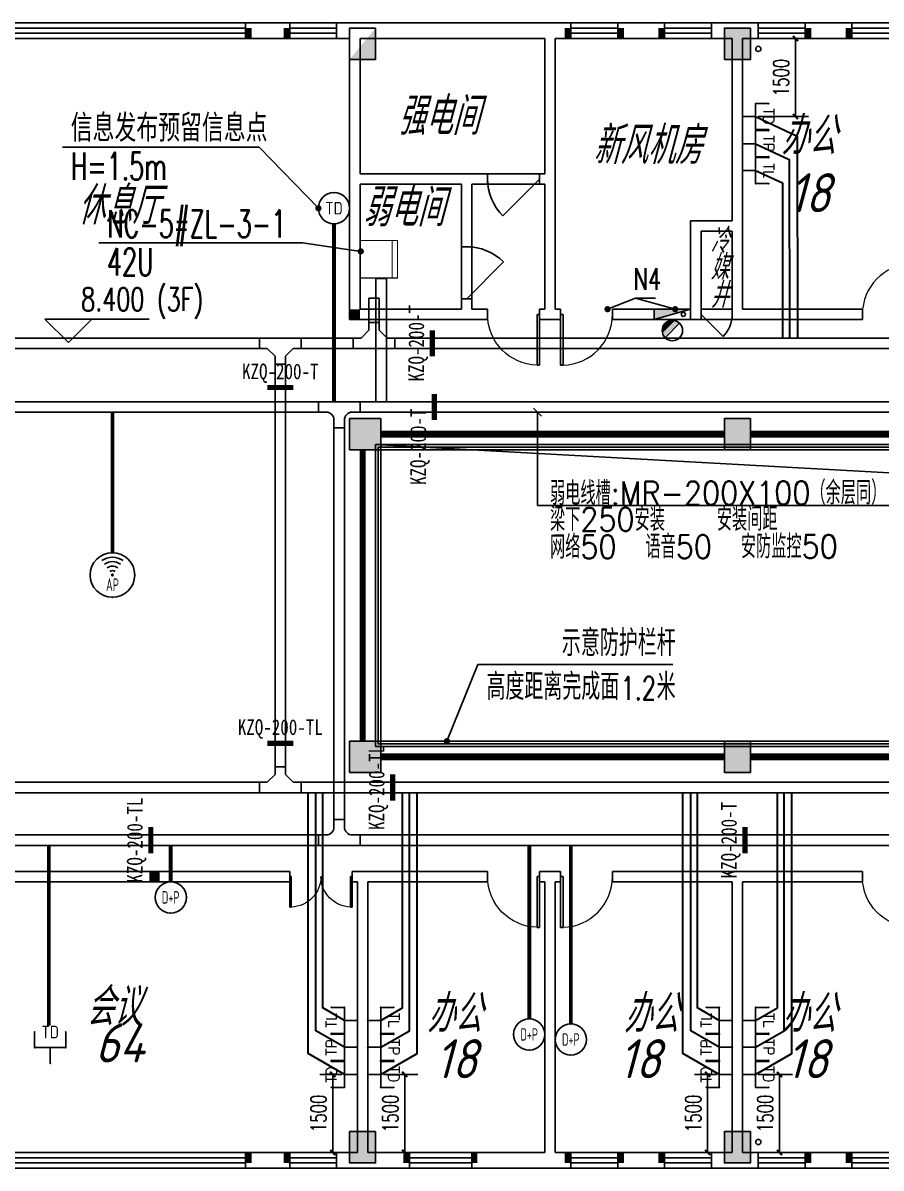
# Model space of a CAD drawing. Extents: x 1398449 to 2142961, y 256969 to 1032940.
# Drawn here: x 1586465 to 1602950, y 576258 to 598258 of the extents above; entities that cross this region are included whole.
import ezdxf
from ezdxf.enums import TextEntityAlignment as Align

# ---------------------------------------------------------------- set-up
doc = ezdxf.new("R2010")
doc.units = 0
doc.header["$LTSCALE"] = 1500
doc.header["$PDSIZE"] = 50
doc.linetypes.add('DASH', pattern=[0.35, 0.25, -0.1])
for name, color, linetype in [('1-建筑底图', 8, 'Continuous'), ('CABLETRAY_PDS', 6, 'Continuous'), ('DIM-箱柜', 3, 'Continuous'), ('DIM-通讯', 3, 'Continuous'), ('EQUIP-箱柜', 3, 'Continuous'), ('EQUIP-通讯', 3, 'Continuous'), ('P-PROT-FIRH', 1, 'Continuous'), ('TEL_DIM', 3, 'Continuous'), ('WIRE-综合布线', 5, 'Continuous'), ('光纤点位', 3, 'Continuous'), ('内网桥架', 1, 'Continuous'), ('抗震支吊架', 2, 'Continuous'), ('构造柱', 6, 'Continuous'), ('水', 5, 'Continuous'), ('电-标注', 1, 'Continuous'), ('红机电话', 3, 'Continuous'), ('结构柱子', 253, 'Continuous'), ('蓝机电话', 3, 'Continuous')]:
    doc.layers.add(name, color=color, linetype=linetype)
doc.layers.add('内网线路', color=1, linetype='Continuous', lineweight=30)
doc.styles.add('_TCH_DIM', font='SIMPLEX', dxfattribs={"bigfont": 'GBCBIG'})
doc.styles.add('_TCH_DIM_T3', font='SIMPLEX', dxfattribs={"width": 0.705882, "bigfont": 'GBCBIG'})
doc.styles.add('_TEL_ATTDEF', font='GBENOR', dxfattribs={"width": 0.8, "height": 3, "bigfont": 'GBCBIG'})
doc.styles.add('_TEL_DIM', font='SIMPLEX', dxfattribs={"width": 0.8, "height": 3.5, "bigfont": 'HZTXT'})
doc.styles.add('A_DIM', font='simplex.shx', dxfattribs={"width": 0.7, "bigfont": 'gbcbig.shx'})
doc.styles.add('JD', font='simplex.shx', dxfattribs={"width": 0.9, "bigfont": 'gbcbig.shx'})
doc.styles.add('kzcad', font='', dxfattribs={"width": 0.8})
doc.styles.get("Standard").update_dxf_attribs({"font": 'gbeitc.shx', "bigfont": 'gbcbig.shx'})
doc.styles.get('kzcad').set_extended_font_data('SimSun')
doc.linetypes.add('JIEDI', pattern='A,1.25,-0.25,0.25,-0.25,0.625,["/",Standard,S=0.6,R=0,X=0,Y=-0.3],0.625,-0.25,0.25,-0.25', length=4)
doc.dimstyles.new('_TCH_ARCH&&100', dxfattribs={"dimtxt": 297.5, "dimasz": 100, "dimexe": 250, "dimexo": 300, "dimgap": 126.25, "dimtad": 1, "dimdec": 0, "dimzin": 0, "dimdsep": 46, "dimtxsty": '_TCH_DIM_T3', "dimblk": 'ARCHTICK', "dimcen": 0.09, "dimclrt": 7, "dimazin": 2, "dimtfac": 1, "dimtdec": 0, "dimtix": 1, "dimtmove": 2, "dimatfit": 3, "dimfxl": 1, "dimtolj": 1, "dimtzin": 0, "dimarcsym": 0})

# ---------------------------------------------------------------- blocks, each defined once
blk = doc.blocks.new('gfhtyhtyhrer')
at = {"layer": '构造柱', "color": 0}
for points in [[(-350239, 1373678), (-350239, 1373478), (-350359, 1373678), (-350359, 1373478)], [(-349509, 1373678), (-349509, 1373478), (-349629, 1373678), (-349629, 1373478)], [(-344109, 1373678), (-344109, 1373478), (-344229, 1373678), (-344229, 1373478)], [(-343089, 1373678), (-343089, 1373478), (-343209, 1373678), (-343209, 1373478)], [(-342309, 1373678), (-342309, 1373478), (-342429, 1373678), (-342429, 1373478)], [(-339489, 1373678), (-339489, 1373478), (-339609, 1373678), (-339609, 1373478)], [(-338709, 1373678), (-338709, 1373478), (-338829, 1373678), (-338829, 1373478)], [(-348159, 1368278), (-348159, 1368078), (-348359, 1368278), (-348359, 1368078)], [(-352209, 1357478), (-352209, 1357278), (-352009, 1357478), (-352009, 1357278)], [(-350239, 1352078), (-350239, 1351878), (-350359, 1352078), (-350359, 1351878)], [(-349509, 1352078), (-349509, 1351878), (-349629, 1352078), (-349629, 1351878)], [(-347209, 1352078), (-347209, 1351878), (-347329, 1352078), (-347329, 1351878)], [(-345909, 1352078), (-345909, 1351878), (-346029, 1352078), (-346029, 1351878)], [(-344109, 1352078), (-344109, 1351878), (-344229, 1352078), (-344229, 1351878)], [(-343089, 1352078), (-343089, 1351878), (-343209, 1352078), (-343209, 1351878)], [(-342309, 1352078), (-342309, 1351878), (-342429, 1352078), (-342429, 1351878)], [(-339489, 1352078), (-339489, 1351878), (-339609, 1352078), (-339609, 1351878)], [(-338709, 1352078), (-338709, 1351878), (-338829, 1352078), (-338829, 1351878)]]:
    blk.add_solid(points, dxfattribs=at)
blk = doc.blocks.new('$TwtSys$00000483')
blk.add_line((-93, 93, 0), (93, -93, 0))
blk.add_circle((0, 0, 0), 131)
at = {"color": 0}
for points in [[(34, -127, 0), (-127, 34, 0), (93, -93, 0), (-93, 93, 0)], [(-34, -127, 0), (-127, -34, 0), (34, -127, 0), (-127, 34, 0)], [(-93, -93, 0), (-93, -93, 0), (-34, -127, 0), (-127, -34, 0)]]:
    blk.add_solid(points, dxfattribs=at)
at = {"flags": 9}
blk.add_attdef('A', (0, 0, 0), '', height=0.00524, dxfattribs=at)
blk = doc.blocks.new('A$C72020647')
at = {"layer": 'P-PROT-FIRH'}
blk.add_hatch(color=256, dxfattribs=at).paths.add_polyline_path([(0, 0), (700, 200), (700, 0)])
for p, q in [((700, 200), (0, 200)), ((0, 0), (0, 200)), ((0, 0), (700, 200)), ((0, 0), (700, 0)), ((700, 0), (700, 200))]:
    blk.add_line(p, q, dxfattribs=at)
blk.add_circle((140, 100), 40, dxfattribs=at)
at = {"layer": 'P-PROT-FIRH', "xscale": 1.5, "yscale": 1.5, "zscale": 1.5, "rotation": 90.00000000000001}
blk.add_blockref('$TwtSys$00000483', (350, 410), dxfattribs=at)
blk = doc.blocks.new('A$C16D95650')
at = {"layer": '结构柱子'}
h = blk.add_hatch(color=6, dxfattribs=at)
h.dxf.hatch_style = 1
h.paths.add_polyline_path([(74250, 35900), (74250, 36500), (73750, 35900)])
h = blk.add_hatch(color=6, dxfattribs=at)
h.dxf.hatch_style = 1
h.paths.add_polyline_path([(81450, 36500), (80950, 36500), (80950, 35900), (81450, 35900)])
h = blk.add_hatch(color=6, dxfattribs=at)
h.dxf.hatch_style = 1
h.paths.add_polyline_path([(73750, 29000), (73750, 28400), (74350, 29000)])
h = blk.add_hatch(color=6, dxfattribs=at)
h.dxf.hatch_style = 1
h.paths.add_polyline_path([(81450, 29000), (80950, 29000), (80950, 28400), (81450, 28400)])
h = blk.add_hatch(color=6, dxfattribs=at)
h.dxf.hatch_style = 1
h.paths.add_polyline_path([(73750, 22800), (73750, 22200), (74350, 22200), (74350, 22800)])
h = blk.add_hatch(color=6, dxfattribs=at)
h.dxf.hatch_style = 1
h.paths.add_polyline_path([(80950, 22800), (80950, 22200), (81450, 22200), (81450, 22800)])
h = blk.add_hatch(color=6, dxfattribs=at)
h.dxf.hatch_style = 1
h.paths.add_polyline_path([(74250, 15300), (73750, 15300), (73750, 14700), (74250, 14700)])
h = blk.add_hatch(color=6, dxfattribs=at)
h.dxf.hatch_style = 1
h.paths.add_polyline_path([(81450, 14700), (81450, 15300), (80950, 15300), (80950, 14700)])
at = {"layer": '结构柱子', "color": 6}
for points in [[(74250, 36500), (73750, 36500), (73750, 35900), (74250, 35900)], [(81450, 36500), (80950, 36500), (80950, 35900), (81450, 35900)], [(74350, 29000), (73750, 29000), (73750, 28400), (74350, 28400)], [(81450, 29000), (80950, 29000), (80950, 28400), (81450, 28400)], [(74350, 22800), (73750, 22800), (73750, 22200), (74350, 22200)], [(81450, 22800), (80950, 22800), (80950, 22200), (81450, 22200)], [(74250, 15300), (73750, 15300), (73750, 14700), (74250, 14700)], [(81450, 15300), (80950, 15300), (80950, 14700), (81450, 14700)]]:
    blk.add_lwpolyline(points, close=True, dxfattribs=at)
blk = doc.blocks.new('shui1')
at = {"layer": '水'}
for centre in [(531642, 185838), (531642, 164838)]:
    blk.add_circle(centre, 50, dxfattribs=at)
blk = doc.blocks.new('$DorLib2D$00000114')
at = {"color": 0}
blk.add_line((0.5, 0), (-0.207, 0.707), dxfattribs=at)
blk.add_arc((0.5, 0), 1, 135, 180, dxfattribs=at)
blk = doc.blocks.new('$DorLib2D$00000213')
at = {"color": 0, "linetype": 'DASH', "const_width": 0.02}
blk.add_lwpolyline([(0.5, 0), (-0.5, 0)], dxfattribs=at)
blk = doc.blocks.new('$DorLib2D$00000001')
for p, q in [((0.45, 0.975), (0.5, 0.975)), ((0.45, 0), (0.45, 0.975)), ((0.5, 0), (0.5, 0.975)), ((0.5, 0), (0.45, 0))]:
    blk.add_line(p, q)
at = {"lineweight": 13}
blk.add_arc((0.475, 0), 0.975, 91.4693, 180, dxfattribs=at)
blk = doc.blocks.new('$TCHSYS$WIN2D')
for p, q in [((-0.5, 0.5), (0.5, 0.5)), ((-0.5, 0.5), (-0.5, -0.5)), ((0.5, 0.5), (0.5, -0.5)), ((0.5, 0.1667), (-0.5, 0.1667)), ((0.5, -0.1667), (-0.5, -0.1667)), ((-0.5, -0.5), (0.5, -0.5))]:
    blk.add_line(p, q)
blk = doc.blocks.new('$DorLib2D$00000002')
for p, q in [((-0.5, 0), (-0.5, 0.4875)), ((-0.475, 0.4875), (-0.5, 0.4875)), ((-0.475, 0), (-0.475, 0.4875)), ((0.475, 0), (0.475, 0.4875)), ((0.475, 0.4875), (0.5, 0.4875)), ((0.5, 0), (0.5, 0.4875)), ((-0.5, 0), (-0.475, 0)), ((0.5, 0), (0.475, 0))]:
    blk.add_line(p, q)
at = {"lineweight": 13}
for centre, start, end in [((-0.4875, 0), 0, 88.53072), ((0.4875, 0), 91.46928, 180)]:
    blk.add_arc(centre, 0.4875, start, end, dxfattribs=at)
blk = doc.blocks.new('1-三层建筑底图')
at = {"layer": '1-建筑底图'}
blk.add_hatch(color=256, dxfattribs=at).paths.add_polyline_path([(74250, 28400), (74250, 29000), (73650, 29000), (73650, 28400)])
for p, q in [((72500, 36600), (71650, 36600)), ((71650, 36600), (71650, 36300)), ((72500, 36300), (72500, 36600)), ((73750, 36600), (73400, 36600)), ((73400, 36600), (73400, 36300)), ((77500, 36600), (73750, 36600)), ((77900, 36600), (77500, 36600)), ((77900, 36300), (77900, 36600)), ((79700, 36600), (78800, 36600)), ((78800, 36600), (78800, 36300)), ((79700, 36300), (79700, 36600)), ((81100, 36600), (80600, 36600)), ((80600, 36600), (80600, 36300)), ((81500, 36600), (81100, 36600)), ((81500, 36300), (81500, 36600)), ((83300, 36600), (82400, 36600)), ((82400, 36600), (82400, 36300)), ((83300, 36300), (83300, 36600)), ((71650, 36300), (72500, 36300)), ((73400, 36300), (73650, 36300)), ((73650, 36300), (73650, 33600)), ((73850, 36300), (73850, 33700)), ((77400, 36300), (73850, 36300)), ((77400, 33700), (77400, 36300)), ((77600, 33600), (77600, 36300)), ((77600, 36300), (77900, 36300)), ((78800, 36300), (79700, 36300)), ((80600, 36300), (81000, 36300)), ((81000, 32800), (81000, 36300)), ((81200, 32700), (81200, 36300)), ((81200, 36300), (81500, 36300)), ((82400, 36300), (83300, 36300)), ((73850, 33700), (75900, 33700)), ((76300, 33700), (75900, 33700)), ((76300, 33700), (77300, 33700)), ((76300, 33500), (76300, 33700)), ((77400, 33700), (77300, 33700)), ((77300, 33700), (77300, 33500)), ((73650, 33600), (73650, 30900)), ((73850, 33500), (73850, 31100)), ((73850, 33500), (75800, 33500)), ((75800, 33500), (75800, 32300)), ((76000, 33500), (76300, 33500)), ((76000, 32300), (76000, 33500)), ((76300, 33500), (77300, 33500)), ((77300, 33500), (77400, 33500)), ((77400, 31100), (77400, 33500)), ((77600, 31100), (77600, 33600)), ((80200, 32800), (81000, 32800)), ((80200, 31100), (80200, 32800)), ((80400, 32600), (81000, 32600)), ((80400, 31100), (80400, 32600)), ((81000, 31100), (81000, 32600)), ((81200, 31100), (81200, 32700)), ((75800, 32300), (75800, 31300)), ((75800, 32300), (76000, 32300)), ((76000, 32300), (76000, 31300)), ((76000, 31300), (75800, 31300)), ((75800, 31300), (75800, 31100)), ((76000, 31100), (76000, 31300)), ((78604.3, 31100), (79140.3, 31311.9)), ((79904.2, 31100), (79140.3, 31311.9)), ((79140.3, 31311.9), (79524.8, 31311.9)), ((73850, 31100), (75800, 31100)), ((76300, 31100), (76000, 31100)), ((76300, 30900), (76300, 31100)), ((77400, 31100), (77300, 31100)), ((77300, 31100), (77300, 30900)), ((77700, 31100), (77600, 31100)), ((77700, 30900), (77700, 31100)), ((80200, 31100), (78700, 31100)), ((78700, 31100), (78700, 30900)), ((80400, 30900), (80400, 31100)), ((80400, 31100), (81000, 31100)), ((81000, 31100), (81000, 30900)), ((83500, 31100), (81200, 31100)), ((83500, 30900), (83500, 31100)), ((68247.6, 30459.4), (67797.6, 30909.4)), ((67797.6, 30909.4), (69798.1, 30909.4)), ((68247.6, 30459.4), (68697.6, 30909.4)), ((73650, 30900), (75900, 30900)), ((75900, 30900), (76300, 30900)), ((77300, 30900), (77500, 30900)), ((77500, 30900), (77700, 30900)), ((78700, 30900), (80300, 30900)), ((80300, 30900), (80400, 30900)), ((80400, 30900), (81000, 30900)), ((81000, 30900), (81100, 30900)), ((81100, 30900), (83500, 30900)), ((74250, 29000), (73650, 29000)), ((73650, 29000), (73650, 28400)), ((74250, 28400), (74250, 29000)), ((73650, 28400), (74250, 28400)), ((75519.3, 22800), (76113.4, 24277.2)), ((76113.4, 24277.2), (79861.1, 24277.2)), ((72500, 20300), (62500, 20300)), ((72500, 20100), (72500, 20300)), ((73900, 20300), (73700, 20300)), ((73700, 20300), (73700, 20100)), ((76300, 20300), (73900, 20300)), ((76300, 20100), (76300, 20300)), ((77500, 20300), (77300, 20300)), ((77300, 20300), (77300, 20100)), ((77700, 20300), (77500, 20300)), ((77700, 20100), (77700, 20300)), ((81100, 20300), (78700, 20300)), ((78700, 20300), (78700, 20100)), ((83500, 20300), (81100, 20300)), ((83500, 20100), (83500, 20300)), ((62500, 20100), (72500, 20100)), ((73700, 20100), (73800, 20100)), ((73800, 20100), (73800, 14900)), ((74000, 20100), (74000, 14900)), ((74000, 20100), (76300, 20100)), ((77300, 20100), (77400, 20100)), ((77400, 20100), (77400, 14900)), ((77600, 20100), (77600, 14900)), ((77600, 20100), (77700, 20100)), ((78700, 20100), (81000, 20100)), ((81000, 20100), (81000, 14900)), ((81200, 20100), (81200, 14900)), ((81200, 20100), (83500, 20100)), ((72500, 14900), (71650, 14900)), ((71650, 14900), (71650, 14600)), ((72500, 14600), (72500, 14900)), ((73800, 14900), (73400, 14900)), ((73400, 14900), (73400, 14600)), ((74800.1, 14900), (74000, 14900)), ((74800.1, 14600), (74800.1, 14900)), ((77400, 14900), (76000.1, 14900)), ((76000.1, 14900), (76000.1, 14600)), ((77900, 14900), (77600, 14900)), ((77900, 14600), (77900, 14900)), ((79700, 14900), (78800, 14900)), ((78800, 14900), (78800, 14600)), ((79700, 14600), (79700, 14900)), ((81000, 14900), (80600, 14900)), ((80600, 14900), (80600, 14600)), ((81500, 14900), (81200, 14900)), ((81500, 14600), (81500, 14900)), ((83300, 14900), (82400, 14900)), ((82400, 14900), (82400, 14600)), ((83300, 14600), (83300, 14900)), ((71650, 14600), (72500, 14600)), ((73400, 14600), (73900, 14600)), ((73900, 14600), (74800.1, 14600)), ((76000.1, 14600), (77500, 14600)), ((77500, 14600), (77900, 14600)), ((78800, 14600), (79700, 14600)), ((80600, 14600), (81100, 14600)), ((81100, 14600), (81500, 14600)), ((82400, 14600), (83300, 14600))]:
    blk.add_line(p, q, dxfattribs=at)
at = {"layer": '1-建筑底图', "const_width": 60}
for points in [[(78576.4, 31089, 1), (78632.2, 31111, 1)], [(79933.1, 31092, 1), (79875.3, 31108, 1)], [(75508.1, 22772.2, 1), (75530.5, 22827.8, 1)]]:
    blk.add_lwpolyline(points, format="xyb", close=True, dxfattribs=at)
at = {"layer": '1-建筑底图'}
for points in [[(74150, 28500), (95300, 28500), (95300, 22700), (74150, 22700)], [(74200, 28450), (95250, 28450), (95250, 22750), (74200, 22750)], [(74250, 28400), (95200, 28400), (95200, 22800), (74250, 22800)]]:
    blk.add_lwpolyline(points, close=True, dxfattribs=at)
blk.add_lwpolyline([(95200, 22800), (94233.6, 27393.8), (74150, 28500)], dxfattribs=at)
for name, p, xscale, yscale, zscale, rotation in [('$TCHSYS$WIN2D', (69400, 36450), -4500, 300, -4500, 180.0000000000023), ('$TCHSYS$WIN2D', (72950, 36450), -900, 300, -900, 180.0000000000023), ('$TCHSYS$WIN2D', (78350, 36450), 900, 300, 900, 179.9999999999926), ('$TCHSYS$WIN2D', (80150, 36450), 900, 300, 900, 179.9999999999926), ('$TCHSYS$WIN2D', (81950, 36450), 900, 300, 900, 180), ('$TCHSYS$WIN2D', (83750, 36450), 900, 300, 900, 180), ('$DorLib2D$00000114', (75900, 31800), 1000, 1000, 200, 270), ('$DorLib2D$00000001', (84000, 31000), -1000, -1000, -1000, 179.9999999999926), ('$DorLib2D$00000001', (78200, 31000), -1000, -1000, 200, 359.999999999911), ('$DorLib2D$00000114', (80700, 31000), -600, -600, 200, 359.9999999999083), ('$DorLib2D$00000213', (77550, 28700), 6599.999999999999, 6599.999999999999, 100, 179.9999718558675), ('$DorLib2D$00000213', (84700, 28700), 6700, 6700, 100, 179.9999718558675), ('$DorLib2D$00000213', (73900, 25600), 5600, 5600, 100, 89.99997185586756), ('$DorLib2D$00000213', (77550, 22500), 6599.999999999999, 6599.999999999999, 100, 179.9999718558675), ('$DorLib2D$00000213', (84700, 22500), 6700, 6700, 100, 179.9999718558675), ('$DorLib2D$00000002', (73100, 20200), -1200, 1200, -1200, 180.0000000011355), ('$DorLib2D$00000001', (76800, 20200), -1000, 1000, -1000, 180.0000000018019), ('$DorLib2D$00000001', (78200, 20200), 1000, 1000, 1000, 180.0000000018028), ('$DorLib2D$00000001', (84000, 20200), -1000, 1000, -1000, 180.0000000018028), ('$TCHSYS$WIN2D', (75400.1, 14750), 1200, 300, 1200, 180.0000000047951), ('$TCHSYS$WIN2D', (78350, 14750), 900, 300, 900, 180.0000000039909), ('$TCHSYS$WIN2D', (80150, 14750), 900, 300, 900, 180.0000000039909), ('$TCHSYS$WIN2D', (81950, 14750), 900, 300, 900, 180.0000000017064), ('$TCHSYS$WIN2D', (83750, 14750), 900, 300, 900, 180.0000000017064)]:
    blk.add_blockref(name, p, dxfattribs=dict(at, xscale=xscale, yscale=yscale, zscale=zscale, rotation=rotation))
for name, p in [('gfhtyhtyhrer', (422009.4, -1337177.6)), ('A$C16D95650', (-100, 0)), ('shui1', (-450141.7, -149737.7))]:
    blk.add_blockref(name, p, dxfattribs=at)
for name, p, xscale, yscale, zscale in [('$DorLib2D$00000114', (76800, 33600), 1000, -1000, 200), ('$DorLib2D$00000001', (76800, 31000), 1000, -1000, 200), ('$TCHSYS$WIN2D', (69400, 14750), 4500, -300, 4500), ('$TCHSYS$WIN2D', (72950, 14750), 900, -300, 900)]:
    blk.add_blockref(name, p, dxfattribs=dict(at, xscale=xscale, yscale=yscale, zscale=zscale))
at = {"layer": '1-建筑底图', "rotation": 180}
blk.add_blockref('A$C72020647', (80200, 31100), dxfattribs=at)
at = {"layer": '1-建筑底图'}
for s, height, p in [('强电间', 723.4, (74572.2, 34449.4)), ('办公', 723.4, (81941, 34068.8)), ('新风机房', 723.4, (78323.9, 33886.4)), ('18', 750, (82082.2, 32961.8)), ('休息厅', 723.4, (68423.1, 32730.7)), ('弱电间', 723.4, (73900, 32691.3)), ('冷', 482.3, (80581.3, 32174)), ('媒', 482.3, (80581.3, 31665.3)), ('井', 482.3, (80581.3, 31127.8)), ('会议', 723.4, (68592, 17340.5)), ('办公', 723.4, (75136.3, 17207.3)), ('办公', 723.4, (78916.2, 17207.3)), ('办公', 723.4, (81941, 17207.3)), ('64', 750, (68762.2, 16630.8)), ('18', 750, (75293.2, 16325.5)), ('18', 750, (78821.5, 16325.5)), ('18', 750, (82038, 16325.5))]:
    blk.add_text(s, height=height, dxfattribs=at).set_placement(p)
for s, height, style, width, p in [('N4', 420, 'A_DIM', 0.7, (79106.4, 31469.4)), ('8.400', 446.25, '_TCH_DIM', 0.705882, (68493.1, 31066.9)), ('(3F)', 446.25, '_TCH_DIM', 0.705882, (69948.1, 31066.9)), ('1.2', 446.25, '_TCH_DIM', 0.705882, (78858.3, 23594.7))]:
    blk.add_text(s, height=height, dxfattribs=dict(at, style=style, width=width)).set_placement(p)
at = {"layer": '1-建筑底图', "style": '_TCH_DIM'}
for s, height, p in [('示意防护栏杆', 506.38, (77727.5, 24434.7)), ('高度距离完成面', 506.38, (76278, 23594.7)), ('米', 506.4, (79548.3, 23594.7))]:
    blk.add_text(s, height=height, dxfattribs=at).set_placement(p)
blk = doc.blocks.new('$equip_U$00000076(win7-PC-hzk)')
blk.add_circle((0, 0.5), 0.5)
for p in [(0, 0.999), (-0.5, 0.5), (0.5, 0.5)]:
    blk.add_point(p)
at = {"color": 7, "style": '_TEL_DIM'}
blk.add_attdef('$TEXT$', text='', height=0.4, dxfattribs=at).set_placement((0, 0.5), align=Align.MIDDLE_CENTER)
at = {"color": 7, "style": '_TEL_DIM', "flags": 1}
for tag in ['A', 'REMARK']:
    blk.add_attdef(tag, text='', height=0.00002, dxfattribs=at).set_placement((0, 0), align=Align.MIDDLE_CENTER)
blk = doc.blocks.new('$equip_U$00000080(win7-PC-hzk)')
blk.add_circle((0, 0.5), 0.5)
for p in [(0, 0.999), (-0.5, 0.5), (0.5, 0.5)]:
    blk.add_point(p)
at = {"color": 7, "style": '_TEL_DIM', "width": 0.7}
blk.add_attdef('$TEXT$', text='', height=0.4, dxfattribs=at).set_placement((0, 0.5), align=Align.MIDDLE_CENTER)
at = {"color": 7, "style": '_TEL_DIM', "flags": 1}
for tag in ['A', 'REMARK']:
    blk.add_attdef(tag, text='', height=0.00002, dxfattribs=at).set_placement((0, 0), align=Align.MIDDLE_CENTER)
blk = doc.blocks.new('$equip_U$00000091(win7-PC-hzk)')
for radius in [0.714, 0.0272]:
    blk.add_circle((0, 0), radius)
for radius in [0.571, 0.428, 0.285, 0.143]:
    blk.add_arc((0, 0), radius, 53.7049, 126.2951)
for p in [(0, 0.714), (-0.714, 0), (0.714, 0), (0, -0.714)]:
    blk.add_point(p)
at = {"color": 7, "style": '_TEL_DIM', "flags": 1}
for tag in ['A', 'REMARK']:
    blk.add_attdef(tag, text='', height=0.00002, dxfattribs=at).set_placement((0, 0), align=Align.MIDDLE_CENTER)
at = {"color": 7, "style": '_TEL_DIM', "width": 0.7}
blk.add_attdef('$TEXT$', text='', height=0.4, dxfattribs=at).set_placement((0, -0.31), align=Align.MIDDLE_CENTER)
blk = doc.blocks.new('$equip$00002670')
for p, q in [((-0.5, 0.499), (-0.5, 0.999)), ((0.5, 0.999), (0.5, 0.499)), ((0.5, 0.499), (-0.5, 0.499)), ((0, 0.5), (0, 0))]:
    blk.add_line(p, q)
for p in [(-0.5, 0.999), (0.5, 0.999), (-0.5, 0.499), (0.5, 0.499), (0, 0)]:
    blk.add_point(p)
at = {"color": 7, "style": '_TEL_DIM'}
blk.add_attdef('$TEXT$', text='', height=0.4, dxfattribs=at).set_placement((0, 0.999), align=Align.MIDDLE_CENTER)
at = {"color": 7, "style": '_TEL_DIM', "flags": 1}
blk.add_attdef('A', text='', height=0.000025, dxfattribs=at).set_placement((0, 0), align=Align.MIDDLE_CENTER)
blk = doc.blocks.new('$equip_U$00000092(win7-PC-hzk)')
at = {"const_width": 0.04}
blk.add_lwpolyline([(-0.6, 1.2), (0.6, 1.2), (0.6, 0), (-0.6, 0)], close=True, dxfattribs=at)
blk.add_lwpolyline([(-0.6, 1.028), (0.6, 1.028)], dxfattribs=at)
at = {"color": 7, "style": '_TEL_DIM', "flags": 1}
for tag in ['A', 'REMARK']:
    blk.add_attdef(tag, text='', height=0.00002, dxfattribs=at).set_placement((0, 0), align=Align.MIDDLE_CENTER)
at = {"color": 7, "style": '_TEL_DIM'}
blk.add_attdef('$TEXT$', text='', height=0.00002, dxfattribs=at).set_placement((0, 0), align=Align.MIDDLE_CENTER)
blk = doc.blocks.new('$equip$00001867')
for p, q in [((-0.5, 0.499), (-0.5, 0.999)), ((0.5, 0.999), (0.5, 0.499)), ((0.5, 0.499), (-0.5, 0.499)), ((0, 0.5), (0, 0))]:
    blk.add_line(p, q)
for p in [(-0.5, 0.999), (0.5, 0.999), (-0.5, 0.499), (0.5, 0.499), (0, 0)]:
    blk.add_point(p)
at = {"color": 7, "style": '_TEL_DIM'}
blk.add_attdef('$TEXT$', text='', height=0.4, dxfattribs=at).set_placement((0, 0.999), align=Align.MIDDLE_CENTER)
at = {"color": 7, "style": '_TEL_DIM', "flags": 1}
blk.add_attdef('A', text='', height=0.00002, dxfattribs=at).set_placement((0, 0), align=Align.MIDDLE_CENTER)
blk = doc.blocks.new('_ArchTick')
at = {"color": 0, "linetype": 'ByBlock', "const_width": 0.4}
blk.add_lwpolyline([(-0.5, -0.5), (0.5, 0.5)], dxfattribs=at)
blk = doc.blocks.new('*D1132')
at = {"layer": 'Defpoints', "color": 0, "transparency": 16777216}
for p in [(1592418, 578058), (1592891, 578058), (1592891, 576558)]:
    blk.add_point(p, dxfattribs=at)
at = {"layer": 'TEL_DIM', "color": 0, "lineweight": -2, "transparency": 16777216}
for p, q in [((1592591, 578058), (1592168, 578058)), ((1592418, 576558), (1592418, 578058)), ((1592591, 576558), (1592168, 576558))]:
    blk.add_line(p, q, dxfattribs=at)
at = {"layer": 'TEL_DIM', "color": 0, "lineweight": -2, "transparency": 16777216, "xscale": 100, "yscale": 100, "zscale": 100}
for p, rotation in [((1592418, 578058), 90), ((1592418, 576558), 270)]:
    blk.add_blockref('_ArchTick', p, dxfattribs=dict(at, rotation=rotation))
at = {"layer": 'TEL_DIM', "color": 7, "transparency": 16777216, "insert": (1592143, 577308), "char_height": 297.5, "attachment_point": 5, "rotation": 90, "style": '_TCH_DIM_T3'}
blk.add_mtext('\\A1;1500', dxfattribs=at)
blk = doc.blocks.new('*D1135')
at = {"layer": 'Defpoints', "color": 0, "transparency": 16777216}
for p in [(1593091, 578058), (1593799, 578058), (1593091, 576558)]:
    blk.add_point(p, dxfattribs=at)
at = {"layer": 'TEL_DIM', "color": 0, "lineweight": -2, "transparency": 16777216}
for p, q in [((1593391, 578058), (1594049, 578058)), ((1593799, 576558), (1593799, 578058)), ((1593391, 576558), (1594049, 576558))]:
    blk.add_line(p, q, dxfattribs=at)
at = {"layer": 'TEL_DIM', "color": 0, "lineweight": -2, "transparency": 16777216, "xscale": 100, "yscale": 100, "zscale": 100}
for p, rotation in [((1593799, 578058), 90), ((1593799, 576558), 270)]:
    blk.add_blockref('_ArchTick', p, dxfattribs=dict(at, rotation=rotation))
at = {"layer": 'TEL_DIM', "color": 7, "transparency": 16777216, "insert": (1593524, 577308), "char_height": 297.5, "attachment_point": 5, "rotation": 90, "style": '_TCH_DIM_T3'}
blk.add_mtext('\\A1;1500', dxfattribs=at)
blk = doc.blocks.new('*D1151')
at = {"layer": 'Defpoints', "color": 0, "transparency": 16777216}
for p in [(1599618, 578058), (1600091, 578058), (1600091, 576558)]:
    blk.add_point(p, dxfattribs=at)
at = {"layer": 'TEL_DIM', "color": 0, "lineweight": -2, "transparency": 16777216}
for p, q in [((1599791, 578058), (1599368, 578058)), ((1599618, 576558), (1599618, 578058)), ((1599791, 576558), (1599368, 576558))]:
    blk.add_line(p, q, dxfattribs=at)
at = {"layer": 'TEL_DIM', "color": 0, "lineweight": -2, "transparency": 16777216, "xscale": 100, "yscale": 100, "zscale": 100}
for p, rotation in [((1599618, 578058), 90), ((1599618, 576558), 270)]:
    blk.add_blockref('_ArchTick', p, dxfattribs=dict(at, rotation=rotation))
at = {"layer": 'TEL_DIM', "color": 7, "transparency": 16777216, "insert": (1599343, 577308), "char_height": 297.5, "attachment_point": 5, "rotation": 90, "style": '_TCH_DIM_T3'}
blk.add_mtext('\\A1;1500', dxfattribs=at)
blk = doc.blocks.new('*D1152')
at = {"layer": 'Defpoints', "color": 0, "transparency": 16777216}
for p in [(1600291, 578058), (1600999, 578058), (1600291, 576558)]:
    blk.add_point(p, dxfattribs=at)
at = {"layer": 'TEL_DIM', "color": 0, "lineweight": -2, "transparency": 16777216}
for p, q in [((1600591, 578058), (1601249, 578058)), ((1600999, 576558), (1600999, 578058)), ((1600591, 576558), (1601249, 576558))]:
    blk.add_line(p, q, dxfattribs=at)
at = {"layer": 'TEL_DIM', "color": 0, "lineweight": -2, "transparency": 16777216, "xscale": 100, "yscale": 100, "zscale": 100}
for p, rotation in [((1600999, 578058), 90), ((1600999, 576558), 270)]:
    blk.add_blockref('_ArchTick', p, dxfattribs=dict(at, rotation=rotation))
at = {"layer": 'TEL_DIM', "color": 7, "transparency": 16777216, "insert": (1600724, 577308), "char_height": 297.5, "attachment_point": 5, "rotation": 90, "style": '_TCH_DIM_T3'}
blk.add_mtext('\\A1;1500', dxfattribs=at)
blk = doc.blocks.new('*D1161')
at = {"layer": 'Defpoints', "color": 0, "transparency": 16777216}
for p in [(1600291, 597958), (1601305, 597958), (1600291, 596458)]:
    blk.add_point(p, dxfattribs=at)
at = {"layer": 'TEL_DIM', "color": 0, "lineweight": -2, "transparency": 16777216}
for p, q in [((1600591, 597958), (1601555, 597958)), ((1601305, 596458), (1601305, 597958)), ((1600591, 596458), (1601555, 596458))]:
    blk.add_line(p, q, dxfattribs=at)
at = {"layer": 'TEL_DIM', "color": 0, "lineweight": -2, "transparency": 16777216, "xscale": 100, "yscale": 100, "zscale": 100}
for p, rotation in [((1601305, 597958), 90), ((1601305, 596458), 270)]:
    blk.add_blockref('_ArchTick', p, dxfattribs=dict(at, rotation=rotation))
at = {"layer": 'TEL_DIM', "color": 7, "transparency": 16777216, "insert": (1601030, 597208), "char_height": 297.5, "attachment_point": 5, "rotation": 90, "style": '_TCH_DIM_T3'}
blk.add_mtext('\\A1;1500', dxfattribs=at)

msp = doc.modelspace()

# ---------------------------------------------------------------- linework, layer by layer
at = {"layer": 'CABLETRAY_PDS'}
for p, q in [((1593247, 590980.8), (1593247, 593349.7)), ((1593247, 593349.7), (1593447, 593349.7)), ((1593447, 593349.7), (1593447, 590980.8)), ((1536341, 590980.8), (1592141, 590980.8)), ((1592141, 590980.8), (1592141, 590780.8)), ((1592141, 590980.8), (1592941, 590980.8)), ((1592141, 590780.8), (1592141, 590980.8)), ((1592941, 590780.8), (1592941, 590980.8)), ((1592941, 590980.8), (1640591, 590980.8)), ((1592941, 590980.8), (1592941, 590780.8)), ((1593447, 590980.8), (1593247, 590980.8)), ((1592141, 590780.8), (1536341, 590780.8)), ((1592291, 590780.8), (1592141, 590780.8)), ((1592941, 590780.8), (1592791, 590780.8)), ((1640591, 590780.8), (1592941, 590780.8)), ((1592441, 590480.8), (1592441, 590630.8)), ((1592441, 590480.8), (1592641, 590480.8)), ((1592441, 582957.6), (1592441, 590480.8)), ((1592641, 590480.8), (1592441, 590480.8)), ((1592641, 590630.8), (1592641, 590480.8)), ((1592641, 590480.8), (1592641, 582957.6)), ((1592641, 582957.6), (1592441, 582957.6)), ((1592441, 582807.6), (1592441, 582957.6)), ((1592441, 582957.6), (1592641, 582957.6)), ((1592641, 582957.6), (1592641, 582807.6)), ((1554087.5, 582657.6), (1592141, 582657.6)), ((1592141, 582457.6), (1592141, 582657.6)), ((1592141, 582657.6), (1592291, 582657.6)), ((1592141, 582657.6), (1592141, 582457.6)), ((1592791, 582657.6), (1592941, 582657.6)), ((1592941, 582457.6), (1592941, 582657.6)), ((1592941, 582657.6), (1623760.3, 582657.6)), ((1592941, 582657.6), (1592941, 582457.6)), ((1592141, 582457.6), (1554087.5, 582457.6)), ((1592941, 582457.6), (1592141, 582457.6)), ((1623760.3, 582457.6), (1592941, 582457.6))]:
    msp.add_line(p, q, dxfattribs=at)
for centre, start, end in [((1592291, 590630.8), 0, 90), ((1592791, 590630.8), 90, 180), ((1592291, 582807.6), 270, 360), ((1592791, 582807.6), 180, 270)]:
    msp.add_arc(centre, 150, start, end, dxfattribs=at)
at = {"layer": 'DIM-箱柜'}
for p, q in [((1591837, 594032.2), (1587924, 594032.2)), ((1592955, 593868.5), (1591837, 594032.2))]:
    msp.add_line(p, q, dxfattribs=at)
at = {"layer": 'DIM-箱柜', "const_width": 60}
msp.add_lwpolyline([(1592984.7, 593864.2, 1), (1592925.3, 593872.9, 1)], format="xyb", close=True, dxfattribs=at)
at = {"layer": 'DIM-通讯'}
for p, q in [((1591006.1, 595870.7), (1587227.1, 595870.7)), ((1592141.6, 594697.1), (1591006.1, 595870.7))]:
    msp.add_line(p, q, dxfattribs=at)
at = {"layer": 'DIM-通讯', "const_width": 60}
msp.add_lwpolyline([(1592162.4, 594675.5, 1), (1592120.7, 594718.7, 1)], format="xyb", close=True, dxfattribs=at)
at = {"layer": 'WIRE-综合布线', "linetype": 'Continuous', "const_width": 75}
for points in [[(1592441.3, 590980.8), (1592441.3, 594397.4)], [(1588185.9, 588079.6), (1588185.9, 590780.8)], [(1586963, 578996), (1586963, 582457.6)], [(1589305, 581757.6), (1589305, 582457.6)], [(1596191.3, 579125.4), (1596191.3, 582457.6)], [(1596990.6, 579027.3), (1596990.6, 582457.6)]]:
    msp.add_lwpolyline(points, dxfattribs=at)
at = {"layer": '内网桥架'}
for p, q in [((1593110.1, 592969.9), (1593310.1, 592969.9)), ((1593110.1, 592503.1), (1593110.1, 592969.9)), ((1593310.1, 592969.9), (1593310.1, 592503.1)), ((1593310.1, 592503.1), (1593110.1, 592503.1)), ((1593110.1, 592353.1), (1593110.1, 592503.1)), ((1593110.1, 592503.1), (1593310.1, 592503.1)), ((1593310.1, 592503.1), (1593310.1, 592353.1)), ((1592960.1, 592203.1), (1593110.1, 592353.1)), ((1593310.1, 592353.1), (1593460.1, 592203.1)), ((1536202.5, 592203.1), (1591009.1, 592203.1)), ((1591009.1, 592203.1), (1591009.1, 592003.1)), ((1591809.1, 592203.1), (1591009.1, 592203.1)), ((1591009.1, 592203.1), (1591009.1, 592003.1)), ((1591809.1, 592003.1), (1591809.1, 592203.1)), ((1591809.1, 592203.1), (1592810.1, 592203.1)), ((1591809.1, 592003.1), (1591809.1, 592203.1)), ((1592810.1, 592203.1), (1592810.1, 592003.1)), ((1592810.1, 592003.1), (1592810.1, 592203.1)), ((1592810.1, 592203.1), (1592960.1, 592203.1)), ((1593460.1, 592203.1), (1593610.1, 592203.1)), ((1593610.1, 592003.1), (1593610.1, 592203.1)), ((1593610.1, 592203.1), (1640697.9, 592203.1)), ((1593610.1, 592203.1), (1593610.1, 592003.1)), ((1591009.1, 592003.1), (1536202.5, 592003.1)), ((1591009.1, 592003.1), (1591159.1, 592003.1)), ((1591159.1, 592003.1), (1591309.1, 591853.1)), ((1591309.1, 591853.1), (1591309.1, 591703.1)), ((1591509.1, 591853.1), (1591659.1, 592003.1)), ((1591509.1, 591703.1), (1591509.1, 591853.1)), ((1591659.1, 592003.1), (1591809.1, 592003.1)), ((1592810.1, 592003.1), (1591809.1, 592003.1)), ((1593610.1, 592003.1), (1592810.1, 592003.1)), ((1640697.9, 592003.1), (1593610.1, 592003.1)), ((1591309.1, 583969.3), (1591309.1, 591703.1)), ((1591309.1, 591703.1), (1591509.1, 591703.1)), ((1591309.1, 591703.1), (1591509.1, 591703.1)), ((1591509.1, 591703.1), (1591509.1, 583969.3)), ((1591509.1, 583969.3), (1591309.1, 583969.3)), ((1591509.1, 583969.3), (1591309.1, 583969.3)), ((1591309.1, 583969.3), (1591309.1, 583819.3)), ((1591509.1, 583819.3), (1591509.1, 583969.3)), ((1551229.9, 583669.3), (1591009.1, 583669.3)), ((1591009.1, 583669.3), (1591009.1, 583469.3)), ((1591159.1, 583669.3), (1591009.1, 583669.3)), ((1591009.1, 583669.3), (1591009.1, 583469.3)), ((1591309.1, 583819.3), (1591159.1, 583669.3)), ((1591659.1, 583669.3), (1591509.1, 583819.3)), ((1591809.1, 583669.3), (1591659.1, 583669.3)), ((1591809.1, 583469.3), (1591809.1, 583669.3)), ((1591809.1, 583669.3), (1625472.1, 583669.3)), ((1591809.1, 583469.3), (1591809.1, 583669.3)), ((1591009.1, 583469.3), (1551229.9, 583469.3)), ((1591009.1, 583469.3), (1591809.1, 583469.3)), ((1625472.1, 583469.3), (1591809.1, 583469.3))]:
    msp.add_line(p, q, dxfattribs=at)
at = {"layer": '内网线路'}
for points in [[(1600540.2, 596457.6), (1601340.5, 596083.9), (1601342.4, 592203.4)], [(1600540.5, 595933.9), (1601187.7, 595630.3), (1601189.4, 592203.4)], [(1600540.7, 595419.3), (1601056.9, 595187.3), (1601058.3, 592203.3)], [(1592641.5, 578057.6), (1591944.9, 578462), (1591944.9, 583469.3)], [(1592641.5, 578577.6), (1592092.6, 578891.8), (1592092.6, 583469.3)], [(1592641.5, 579095.9), (1592223.6, 579339), (1592223.6, 583469.3)], [(1593340.5, 579095.9), (1593758.4, 579339), (1593758.4, 583469.3)], [(1593340.5, 578577.6), (1593889.4, 578891.8), (1593889.4, 583469.3)], [(1593340.5, 578057.6), (1594037, 578462), (1594037, 583469.3)], [(1599841.5, 578057.6), (1599144.9, 578462), (1599144.9, 583469.3)], [(1599841.5, 578577.6), (1599292.6, 578891.8), (1599292.6, 583469.3)], [(1599841.5, 579095.9), (1599423.6, 579339), (1599423.6, 583469.3)], [(1600540.5, 579095.9), (1600958.4, 579339), (1600958.4, 583469.3)], [(1600540.5, 578577.6), (1601089.4, 578891.8), (1601089.4, 583469.3)], [(1600540.5, 578057.6), (1601237, 578462), (1601237, 583469.3)]]:
    msp.add_lwpolyline(points, dxfattribs=at)
at = {"layer": '抗震支吊架', "color": 5, "const_width": 100}
for points in [[(1594331.3, 591853.1), (1594331.3, 592353.1)], [(1591159.1, 591253.1), (1591659.1, 591253.1)], [(1591159.1, 584419.3), (1591659.1, 584419.3)], [(1593568.3, 583319.3), (1593568.3, 583819.3)]]:
    msp.add_lwpolyline(points, dxfattribs=at)
at = {"layer": '抗震支吊架', "color": 2, "const_width": 100}
for points in [[(1594368.2, 590630.8), (1594368.2, 591130.8)], [(1588923.9, 582307.6), (1588923.9, 582807.6)], [(1600336.1, 582307.6), (1600336.1, 582807.6)]]:
    msp.add_lwpolyline(points, dxfattribs=at)
at = {"layer": '电-标注'}
for p, q in [((1596426.9, 590702.9), (1596270.6, 590859.2)), ((1596348.7, 588984.7), (1596348.7, 590780.8))]:
    msp.add_line(p, q, dxfattribs=at)
msp.add_lwpolyline([(1596348.7, 588984.7), (1603691.7, 588984.7)], dxfattribs=at)

# ---------------------------------------------------------------- block references
at = {"layer": '1-建筑底图', "linetype": 'JIEDI'}
msp.add_blockref('1-三层建筑底图', (1519091, 561657.6), dxfattribs=at)
at = {"layer": 'EQUIP-箱柜', "linetype": 'JIEDI'}
ref = msp.add_blockref('$equip_U$00000092(win7-PC-hzk)', (1592941, 593717.6), dxfattribs=dict(at, xscale=-600, yscale=600, zscale=600, rotation=270))
ref.add_attrib('$TEXT$', 'REMARK', dxfattribs={"layer": '0', "color": 7, "height": 0.012, "style": '_TEL_ATTDEF'}).set_placement((1592941, 593717.6), align=Align.MIDDLE_CENTER)
at = {"layer": 'EQUIP-通讯', "linetype": 'JIEDI'}
ref = msp.add_blockref('$equip_U$00000076(win7-PC-hzk)', (1592741, 594697.1), dxfattribs=dict(at, xscale=600.0000000000002, yscale=600.0000000000002, zscale=600.0000000000002, rotation=89.99999999999999))
ref.add_attrib('$TEXT$', 'TD', dxfattribs={"layer": '0', "color": 7, "height": 240, "style": '_TEL_ATTDEF'}).set_placement((1592441.3, 594697.1), align=Align.MIDDLE_CENTER)
ref = msp.add_blockref('$equip_U$00000091(win7-PC-hzk)', (1588185.9, 587651.4), dxfattribs=dict(at, xscale=600, yscale=600, zscale=600))
ref.add_attrib('$TEXT$', 'AP', dxfattribs={"layer": '0', "color": 7, "height": 240, "style": '_TEL_ATTDEF', "width": 0.7}).set_placement((1588185.9, 587465.1), align=Align.MIDDLE_CENTER)
ref = msp.add_blockref('$equip_U$00000080(win7-PC-hzk)', (1589005.3, 581457.9), dxfattribs=dict(at, xscale=600, yscale=600, zscale=600, rotation=270))
ref.add_attrib('$TEXT$', 'D+P', dxfattribs={"layer": '0', "color": 7, "height": 240, "style": '_TEL_ATTDEF', "width": 0.7}).set_placement((1589305, 581457.9), align=Align.MIDDLE_CENTER)
ref = msp.add_blockref('$equip_U$00000080(win7-PC-hzk)', (1596491, 578825.7), dxfattribs=dict(at, xscale=-600, yscale=600, zscale=600, rotation=90))
ref.add_attrib('$TEXT$', 'D+P', dxfattribs={"layer": '0', "color": 7, "height": 240, "style": '_TEL_ATTDEF', "width": 0.7}).set_placement((1596191.3, 578825.7), align=Align.MIDDLE_CENTER)
ref = msp.add_blockref('$equip$00002670', (1586989.9, 578272.3), dxfattribs=dict(at, xscale=-600, yscale=600, zscale=600))
ref.add_attrib('$TEXT$', 'TD', dxfattribs={"layer": '0', "color": 7, "height": 240, "style": '_TEL_ATTDEF'}).set_placement((1586989.9, 578871.7), align=Align.MIDDLE_CENTER)
ref = msp.add_blockref('$equip_U$00000080(win7-PC-hzk)', (1597290.3, 578727.6), dxfattribs=dict(at, xscale=-600, yscale=600, zscale=600, rotation=89.99999999999905))
ref.add_attrib('$TEXT$', 'D+P', dxfattribs={"layer": '0', "color": 7, "height": 240, "style": '_TEL_ATTDEF', "width": 0.7}).set_placement((1596990.6, 578727.6), align=Align.MIDDLE_CENTER)
at = {"layer": '光纤点位', "xscale": 500, "yscale": 500, "zscale": 500}
for p, rotation in [((1600291, 596457.6), 270), ((1592891, 578057.6), 90), ((1593091, 578057.6), 270), ((1600091, 578057.6), 90), ((1600291, 578057.6), 270)]:
    msp.add_blockref('$equip$00002670', p, dxfattribs=dict(at, rotation=rotation)).add_auto_attribs({'$TEXT$': 'TD'})
at = {"layer": '红机电话', "xscale": 500, "yscale": 500, "zscale": 500}
for p, rotation in [((1600291, 595937.6), 270), ((1592891, 578577.6), 90), ((1593091, 578577.6), 270), ((1600091, 578577.6), 90), ((1600291, 578577.6), 270)]:
    msp.add_blockref('$equip$00001867', p, dxfattribs=dict(at, rotation=rotation)).add_auto_attribs({'$TEXT$': 'TP'})
at = {"layer": '蓝机电话', "xscale": 500, "yscale": 500, "zscale": 500}
for p, rotation in [((1600291, 595419.3), 270), ((1592891, 579095.9), 90), ((1593091, 579095.9), 270), ((1600091, 579095.9), 90), ((1600291, 579095.9), 270)]:
    msp.add_blockref('$equip$00001867', p, dxfattribs=dict(at, rotation=rotation)).add_auto_attribs({'$TEXT$': 'TL'})

# ---------------------------------------------------------------- texts
at = {"layer": 'DIM-箱柜', "color": 7, "style": '_TEL_DIM', "width": 0.64}
for s, p in [('NC-5#ZL-3-1', (1588081.5, 594137.2)), ('42U', (1588081.5, 593402.2))]:
    msp.add_text(s, height=525, dxfattribs=at).set_placement(p)
at = {"layer": 'DIM-通讯', "color": 7, "style": '_TEL_DIM'}
for s, width, p in [('信息发布预留信息点', 0.8, (1587384.6, 595975.7)), ('H=1.5m', 0.64, (1587384.6, 595240.7))]:
    msp.add_text(s, height=525, dxfattribs=dict(at, width=width)).set_placement(p)
at = {"layer": '抗震支吊架', "color": 5, "style": 'kzcad', "width": 0.8}
for s, rotation, p in [('KZQ-200-T', 89.88539, (1594171.3, 592103.1)), ('KZQ-200-T', 359.88539, (1591409.1, 591413.1)), ('KZQ-200-TL', 359.88539, (1591409.1, 584579.3)), ('KZQ-200-TL', 89.88539, (1593408.3, 583569.3))]:
    msp.add_text(s, height=300, rotation=rotation, dxfattribs=at).set_placement(p, align=Align.CENTER)
at = {"layer": '抗震支吊架', "color": 2, "style": 'kzcad', "width": 0.8}
for s, p in [('KZQ-200-T', (1594206.7, 590114.6)), ('KZQ-200-TL', (1588763.9, 582557.6)), ('KZQ-200-T', (1600176.1, 582557.6))]:
    msp.add_text(s, height=300, rotation=89.88539, dxfattribs=at).set_placement(p, align=Align.CENTER)
at = {"layer": '电-标注', "style": 'JD', "width": 0.9}
for s, p in [('弱电线槽:MR-200X100（余层同）', (1596591.1, 588995.5)), ('梁下250安装   安装间距', (1596591.1, 588493.3)), ('网络50  语音50  安防监控50', (1596591.1, 587964.9))]:
    msp.add_text(s, height=450, rotation=0.10914, dxfattribs=at).set_placement(p)

# ---------------------------------------------------------------- dimensions: what is measured, and where the dimension line sits
at = {"layer": 'TEL_DIM'}
for p1, p2, distance, picture, middle in [((1600291, 596457.6), (1600291, 597957.6), -1014, '*D1161', (1601029.9, 597207.6)), ((1592891, 576557.6), (1592891, 578057.6), 473.5, '*D1132', (1592142.5, 577307.6)), ((1593091, 576557.6), (1593091, 578057.6), -708, '*D1135', (1593524, 577307.6)), ((1600091, 576557.6), (1600091, 578057.6), 473.5, '*D1151', (1599342.5, 577307.6)), ((1600291, 576557.6), (1600291, 578057.6), -708, '*D1152', (1600724, 577307.6))]:
    dim = msp.add_aligned_dim(p1=p1, p2=p2, distance=distance, dimstyle='_TCH_ARCH&&100', dxfattribs=at)
    dim.commit()
    dim.dimension.update_dxf_attribs({"geometry": picture, "text_midpoint": middle})

doc.saveas('drawing.dxf')
